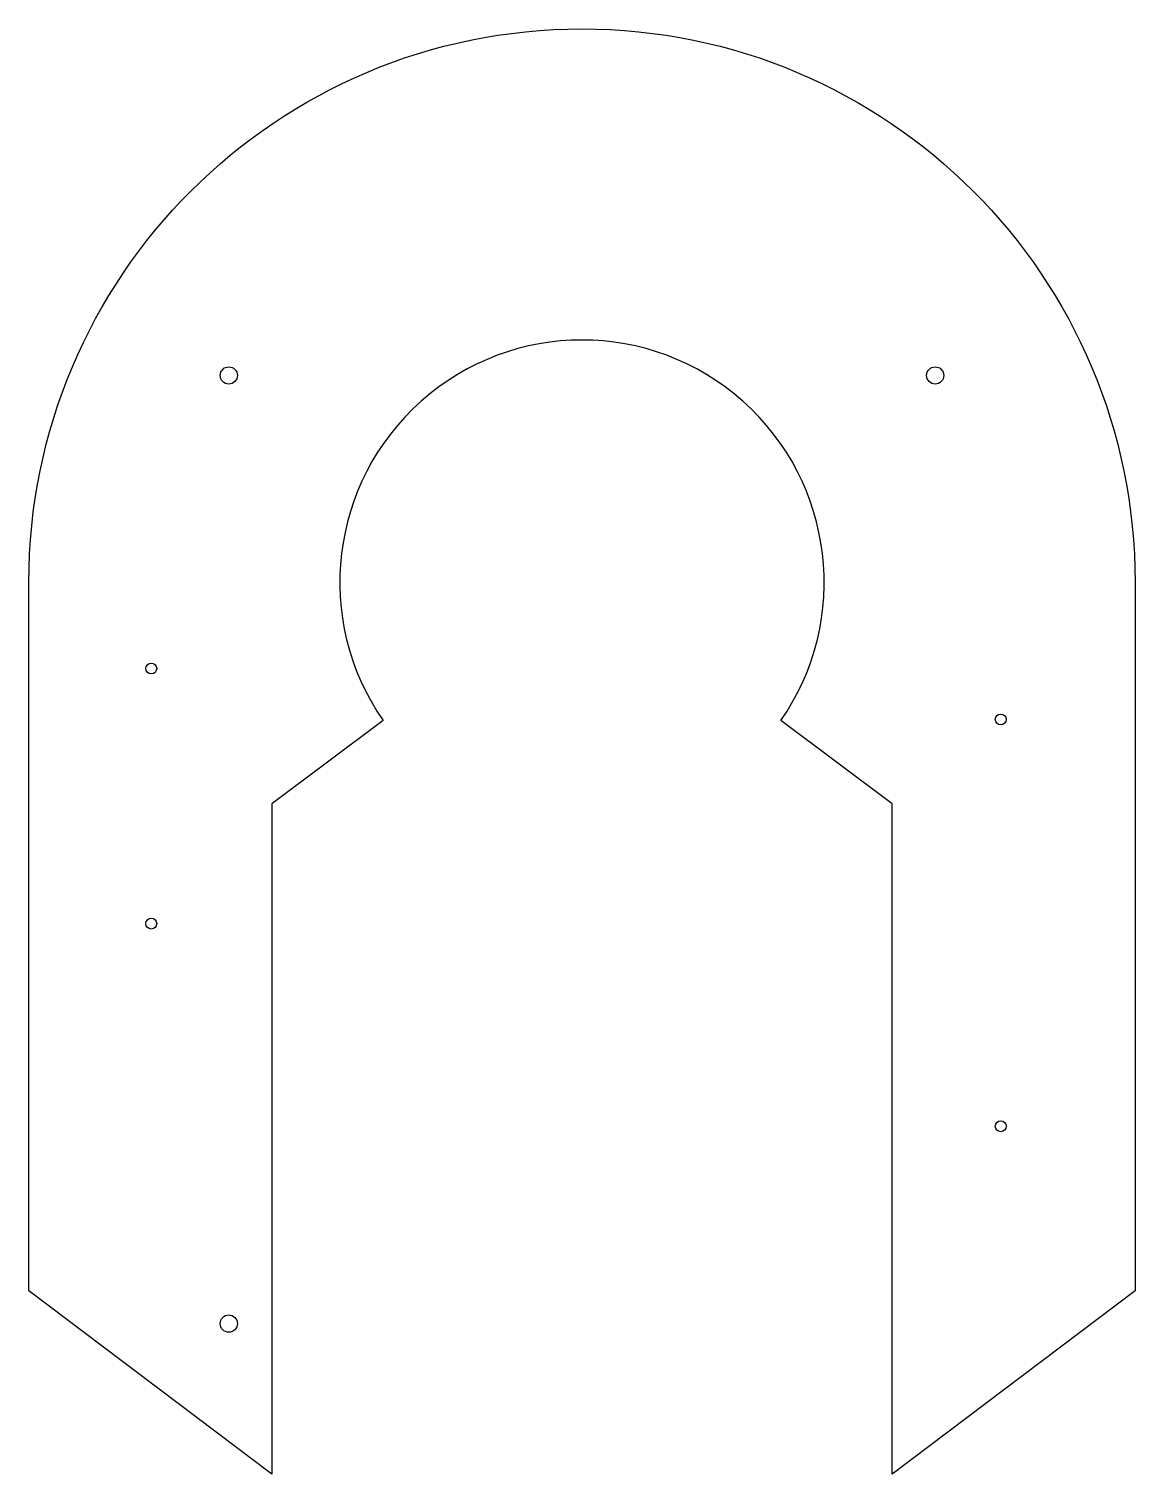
# Model space of a CAD drawing. Header units: millimetres. Extents: x -102 to 102, y -250 to 16.
import ezdxf

# ---------------------------------------------------------------- set-up
doc = ezdxf.new("R2010")
doc.units = ezdxf.units.MM
doc.header["$MEASUREMENT"] = 0

msp = doc.modelspace()

# ---------------------------------------------------------------- linework, layer by layer
msp.add_lwpolyline([(57.15, -250.32), (57.15, -126.9), (36.65, -111.55, 1.912691), (-36.65, -111.55), (-57.15, -126.9), (-57.15, -250.32), (-101.93, -216.58), (-101.93, -86.08, -1), (101.93, -86.08), (101.93, -216.58)], format="xyb", close=True)
for centre, radius in [((-65.09, -47.98), 1.59), ((65.09, -47.98), 1.59), ((-79.37, -101.95), 1), ((77.16, -111.33), 1), ((-79.37, -148.94), 1), ((77.16, -186.26), 1), ((-65.09, -222.6), 1.59)]:
    msp.add_circle(centre, radius)

doc.saveas('drawing.dxf')
